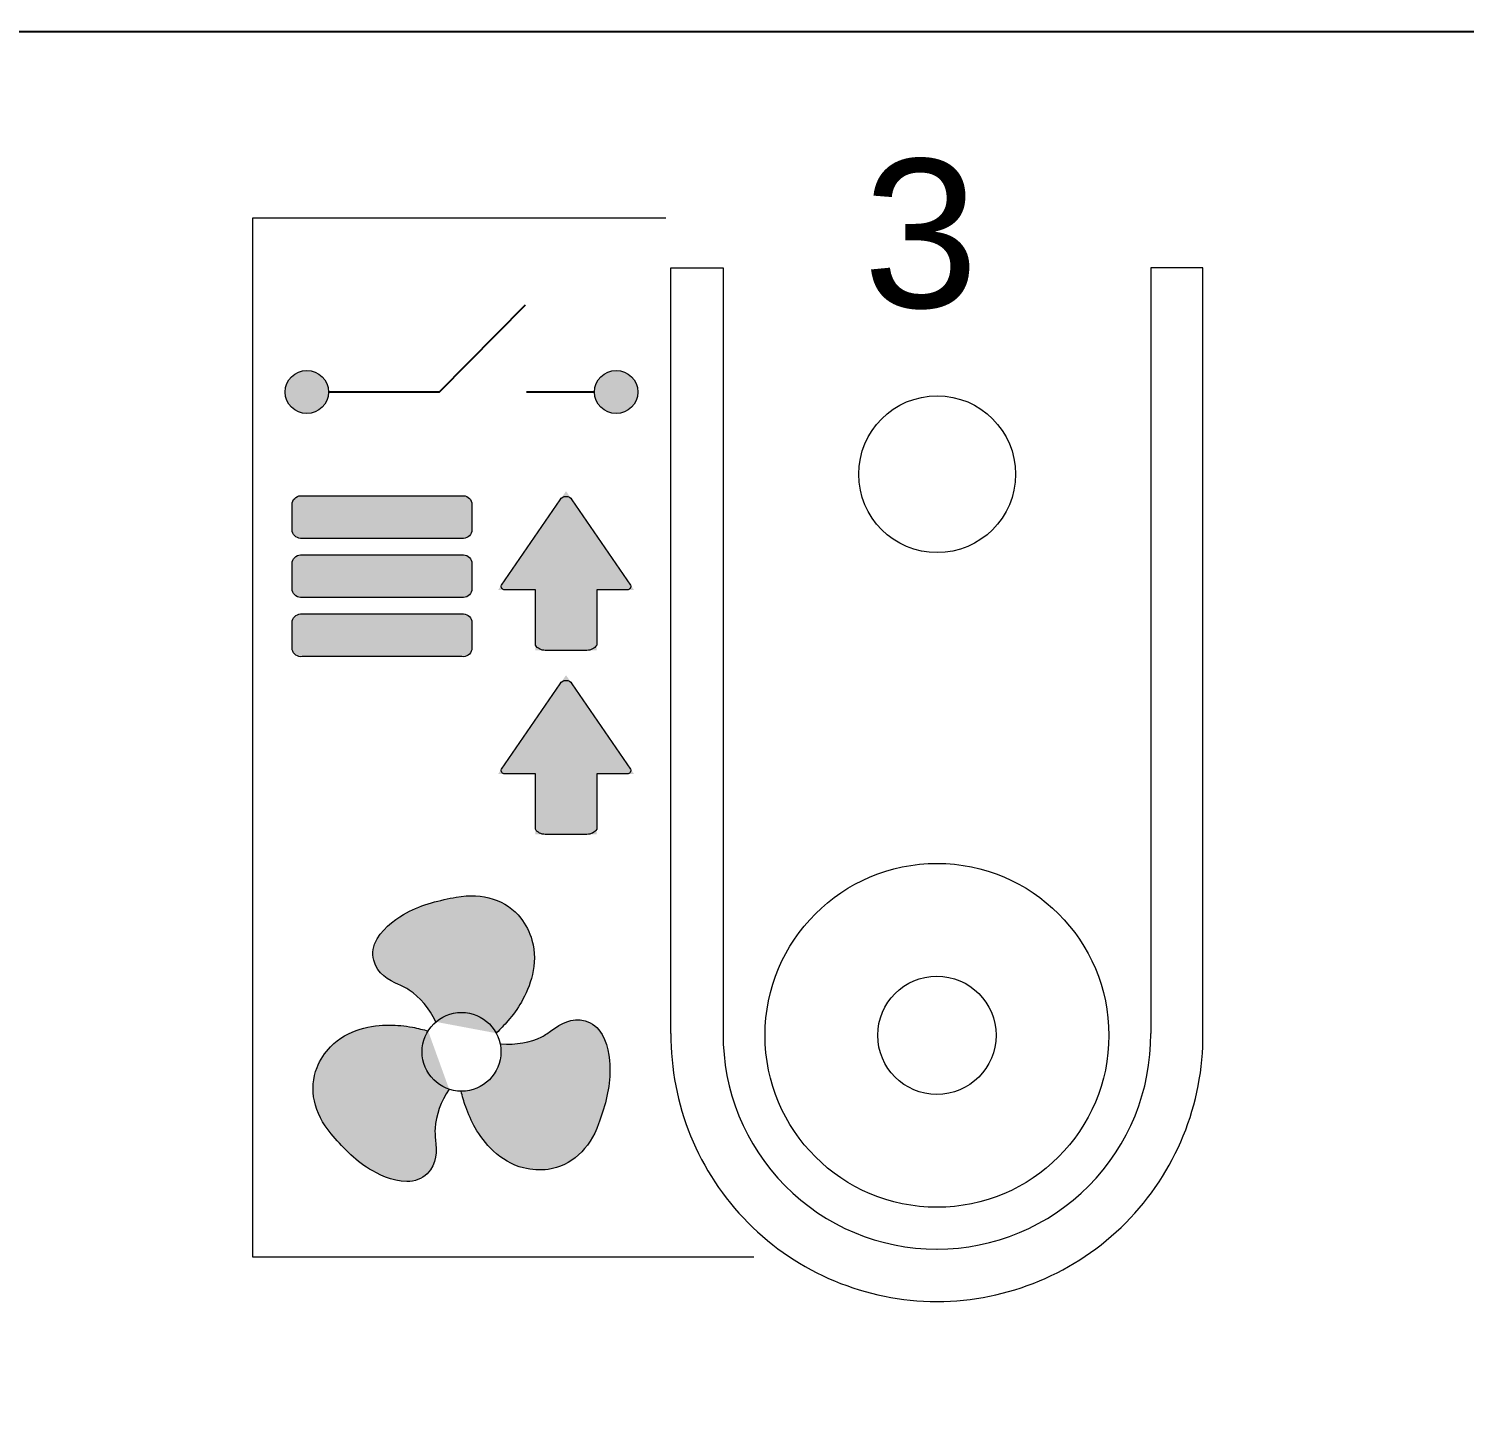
# Model space of a CAD drawing. Header units: millimetres. Extents: x -174 to 283928, y 1291 to 21053.
# Drawn here: x 9504.59 to 9521.17, y 20342.79 to 20358.78 of the extents above; entities that cross this region are included whole.
import ezdxf
from ezdxf.enums import TextEntityAlignment as Align

# ---------------------------------------------------------------- set-up
doc = ezdxf.new("R2010")
doc.units = ezdxf.units.MM
doc.layers.add('Enclosure', color=7, linetype='Continuous')
doc.layers.add('Serigraph', color=7, linetype='Continuous')
doc.styles.add('Arial', font='arial.ttf')

# ---------------------------------------------------------------- blocks, each defined once
blk = doc.blocks.new('*U204')
at = {"ltscale": 2}
blk.add_lwpolyline([(0, 20), (0, -20), (839.99999645911, -20.00000000765696), (839.99999645911, 19.99999999234304), (0, 19.9999999996071)], dxfattribs=at)
blk = doc.blocks.new('ZIOMB16V3_ENCLOSURE')
at = {"layer": 'Enclosure'}
blk.add_line((140.9676025996122, 19.9670983456476), (0.967602599612178, 19.9670983456476), dxfattribs=at)
at = {"layer": 'Enclosure', "lineweight": 9}
for points in [[(37.8856074261945, 8.394562239195437), (37.8856074261945, 17.23914718111493), (38.48941853500276, 17.23914718111493), (38.48941854679527, 8.394562239195437)], [(44.03286990669551, 8.394562239195437), (44.03286990669551, 17.23914718111493), (43.42905879788725, 17.23914718111493), (43.42905878609474, 8.394562239195437)]]:
    blk.add_lwpolyline(points, dxfattribs=at)
for centre, radius in [((40.96174439085654, 14.85486638801168), 0.9057641153867734), ((40.959238666445, 8.372634282795588), 1.986127310598921), ((40.95867126783253, 8.373201106076264), 0.6831023214353465)]:
    blk.add_circle(centre, radius, dxfattribs=at)
for centre, radius, start, end in [((40.959238666445, 8.372634282794678), 3.073709458669156, 179.5912463330232, 269.9532917957442), ((40.95980606505747, 8.373201106076264), 2.470484923534017, 179.4912400767099, 269.9287277477251), ((40.95867126783253, 8.373201106076264), 2.470484923534017, 270.0712722522228, 0.5087599231859065), ((40.959238666445, 8.372634282794678), 3.073709458669156, 270.0467082042558, 0.4087536669767632)]:
    blk.add_arc(centre, radius, start, end, dxfattribs=at)
blk = doc.blocks.new('ZIOMB16V3_SERIGRAPH')
at = {"layer": 'Serigraph'}
h = blk.add_hatch(color=256, dxfattribs=at)
h.dxf.hatch_style = 1
h.paths.add_polyline_path([(32.9620367979212, 18.40818992970688, 1), (32.4620367979212, 18.40818992970688, 1)])
h = blk.add_hatch(color=256, dxfattribs=at)
h.dxf.hatch_style = 1
h.paths.add_polyline_path([(36.53574656078877, 18.40818992970688, 1), (36.03574656078877, 18.40818992970688, 1)])
h = blk.add_hatch(color=256, dxfattribs=at)
h.dxf.hatch_style = 1
h.paths.add_polyline_path([(36.49119258494375, 16.12227904863519), (36.060816751218, 16.12227904863519), (36.060816751218, 15.42375544579752), (35.70671062883116, 15.42375544579752), (35.35260450644432, 15.42375544579752), (35.35260450644432, 16.12227904863519), (34.92222867271857, 16.12227904863519), (35.70671062883116, 17.26255567075876)])
h = blk.add_hatch(color=256, dxfattribs=at)
h.dxf.hatch_style = 1
h.paths.add_polyline_path([(34.61844445814336, 17.12949694241141, 0.3758706826029272), (34.50335218706801, 17.20982113797325), (32.65894976431241, 17.20981166910204), (32.65894976431241, 17.20982115151199, 0.3754197289689309), (32.54389804653624, 17.12966041313828), (32.54389804653624, 16.79707258868782, 0.37541972896893), (32.65894976431241, 16.71691185031412), (34.50335217983115, 16.71691183677538, 0.3754197289689313), (34.61840389878422, 16.79707257346015)])
h = blk.add_hatch(color=256, dxfattribs=at)
h.dxf.hatch_style = 1
h.paths.add_polyline_path([(34.61844445132169, 16.44666532241879, 0.3758706826029272), (34.50335218024634, 16.52698951798064), (32.65894975749075, 16.52698004910942), (32.65894975749075, 16.52698953151937, 0.3754197289689311), (32.54389803971458, 16.44682879314567), (32.54389803971458, 16.11424096869521, 0.3754197289689291), (32.65894975749075, 16.03408023032151), (34.50335217300949, 16.03408021678277, 0.3754197289689312), (34.61840389196254, 16.11424095346754)])
h = blk.add_hatch(color=256, dxfattribs=at)
h.dxf.hatch_style = 1
h.paths.add_polyline_path([(34.61844445814518, 15.76366681348261, 0.3758706826029257), (34.50335218706982, 15.84399100904446), (32.65894976431423, 15.84398154017324), (32.65894976431423, 15.84399102258319, 0.3754197289689309), (32.54389804653805, 15.76383028420949), (32.54389804653805, 15.43124245975903, 0.3754197289689294), (32.65894976431423, 15.35108172138533), (34.50335217983298, 15.35108170784659, 0.3754197289689313), (34.61840389878603, 15.43124244453136)])
h = blk.add_hatch(color=256, dxfattribs=at)
h.dxf.hatch_style = 1
h.paths.add_polyline_path([(36.49119258494375, 13.99644325346869), (36.060816751218, 13.99644325346869), (36.060816751218, 13.29791965063103), (35.70671062883116, 13.29791965063103), (35.35260450644432, 13.29791965063103), (35.35260450644432, 13.99644325346869), (34.92222867271857, 13.99644325346869), (35.70671062883116, 15.13671987559226)])
h = blk.add_hatch(color=256, dxfattribs=at)
h.dxf.hatch_style = 1
edge = h.paths.add_edge_path()
edge.add_spline(control_points=[(35.19059213619379, 11.36127413828106), (35.29033643936305, 11.53373617089781), (35.39198601043859, 11.7968042795708), (35.31327021971697, 12.07589075215654)], knot_values=[8, 8, 8, 8, 9, 9, 9, 9], degree=3, periodic=0)
edge.add_spline(control_points=[(35.31327021971697, 12.07589075215654), (35.28691401367974, 12.16702606931065), (35.24055249462595, 12.2593609996218), (35.18473520151906, 12.33017345859551)], knot_values=[7, 7, 7, 7, 8, 8, 8, 8], degree=3, periodic=0)
edge.add_spline(control_points=[(35.18473520151906, 12.33017345859551), (35.01901217640875, 12.53950595440417), (34.74662943128419, 12.62803034880633), (34.43892866441479, 12.57221305428882)], knot_values=[6, 6, 6, 6, 7, 7, 7, 7], degree=3, periodic=0)
edge.add_spline(control_points=[(34.43892866441479, 12.57221305428882), (34.25616407636494, 12.53950595440417), (34.04443235959093, 12.49141557992496), (33.86473736983476, 12.39202410163469)], knot_values=[5, 5, 5, 5, 6, 6, 6, 6], degree=3, periodic=0)
edge.add_spline(control_points=[(33.86473736983476, 12.39202410163469), (33.77360309504297, 12.34171091454189), (33.60854940191416, 12.23558043293067), (33.52464704855834, 12.09088591661273)], knot_values=[4, 4, 4, 4, 5, 5, 5, 5], degree=3, periodic=0)
edge.add_spline(control_points=[(33.52464704855834, 12.09088591661273), (33.47796798485365, 12.00871241539224), (33.46367847555644, 11.92516288731693), (33.48537736004505, 11.84295410335633)], knot_values=[3, 3, 3, 3, 4, 4, 4, 4], degree=3, periodic=0)
edge.add_spline(control_points=[(33.48537736004505, 11.84295410335633), (33.52464704855834, 11.67966558311289), (33.65695731983011, 11.61848531213107), (33.77289744024506, 11.56369121707101)], knot_values=[2, 2, 2, 2, 3, 3, 3, 3], degree=3, periodic=0)
edge.add_spline(control_points=[(33.77289744024506, 11.56369121707101), (33.81580021083369, 11.54354477258928), (33.85835119407488, 11.52339832810847), (33.8945512842945, 11.49997058881652)], knot_values=[1, 1, 1, 1, 2, 2, 2, 2], degree=3, periodic=0)
edge.add_spline(control_points=[(33.8945512842945, 11.49997058881652), (34.01701767138388, 11.41966707281042), (34.12815829925217, 11.28735679819672), (34.20274600951029, 11.13352405224557)], knot_values=[0, 0, 0, 0, 1, 1, 1, 1], degree=3, periodic=0)
edge.add_arc((34.49941722830613, 10.78595376951742), 0.4552845050672384, 28.203609984169816, 130.5317459929943, ccw=False)
edge.add_spline(control_points=[(34.90064747804468, 11.00112409100418), (34.90176152735262, 11.00219440767048), (34.90287557666056, 11.00326472433678), (34.90398962596851, 11.00433504100309)], knot_values=[11.02568698387983, 11.02568698387983, 11.02568698387983, 11.02568698387983, 11.0524167708765, 11.0524167708765, 11.0524167708765, 11.0524167708765], degree=3, periodic=0)
edge.add_spline(control_points=[(34.90398962596851, 11.00433504100309), (34.90506021312353, 11.00536360164804), (34.90613080027856, 11.00639216229299), (34.90720117649904, 11.00742353985313)], knot_values=[11, 11, 11, 11, 11.02568698387983, 11.02568698387983, 11.02568698387983, 11.02568698387983], degree=3, periodic=0)
edge.add_spline(control_points=[(34.90720117649904, 11.00742353985313), (34.94887116101495, 11.04757529785618), (34.99022146138009, 11.0919962673868), (35.03538336730731, 11.14333265393705)], knot_values=[10, 10, 10, 10, 11, 11, 11, 11], degree=3, periodic=0)
edge.add_spline(control_points=[(35.03538336730731, 11.14333265393705), (35.09430554144706, 11.21192230029717), (35.14631229874135, 11.28478115818396), (35.19059213619379, 11.36127413828106)], knot_values=[9, 9, 9, 9, 10, 10, 10, 10], degree=3, periodic=0)
h = blk.add_hatch(color=256, dxfattribs=at)
h.dxf.hatch_style = 1
edge = h.paths.add_edge_path()
edge.add_arc((34.49941722830613, 10.78595376951742), 0.4552845050672384, -90.67210715514477, 11.515606129763626, ccw=False)
edge.add_spline(control_points=[(34.49407664374097, 10.33070058862702), (34.50769472273691, 10.27386009465297), (34.525089113067, 10.2156082910831), (34.54763478329164, 10.15224049022779)], knot_values=[10, 10, 10, 10, 11, 11, 11, 11], degree=3, periodic=0)
edge.add_spline(control_points=[(34.54763478329164, 10.15224049022779), (34.57815435253156, 10.06590362569912), (34.61534235944396, 9.984082951877806), (34.65842258376938, 9.907237144382435)], knot_values=[9, 9, 9, 9, 10, 10, 10, 10], degree=3, periodic=0)
edge.add_spline(control_points=[(34.65842258376938, 9.907237144382435), (34.75834436557102, 9.735127939163961), (34.93595660878941, 9.514963642206368), (35.21641910114591, 9.44397476953398)], knot_values=[8, 8, 8, 8, 9, 9, 9, 9], degree=3, periodic=0)
edge.add_spline(control_points=[(35.21641910114591, 9.44397476953398), (35.30755441599808, 9.42142909873908), (35.41075642758982, 9.414337268019864), (35.50086854301048, 9.428309233019517)], knot_values=[7, 7, 7, 7, 8, 8, 8, 8], degree=3, periodic=0)
edge.add_spline(control_points=[(35.50086854301048, 9.428309233019517), (35.76464229981752, 9.466555723068067), (35.97686797493748, 9.658987786466042), (36.08299845386659, 9.952716596109696)], knot_values=[6, 6, 6, 6, 7, 7, 7, 7], degree=3, periodic=0)
edge.add_spline(control_points=[(36.08299845386659, 9.952716596109696), (36.1456958810802, 10.1279306824388), (36.21065140358928, 10.33571073769306), (36.21411021372455, 10.54052704279527)], knot_values=[5, 5, 5, 5, 6, 6, 6, 6], degree=3, periodic=0)
edge.add_spline(control_points=[(36.21411021372455, 10.54052704279527), (36.21566155252845, 10.64510508385027), (36.20599518354835, 10.84099485575896), (36.1236441692015, 10.98434862796037)], knot_values=[4, 4, 4, 4, 5, 5, 5, 5], degree=3, periodic=0)
edge.add_spline(control_points=[(36.1236441692015, 10.98434862796037), (36.07558907867565, 11.06719250123913), (36.0108099698607, 11.12145735520042), (35.92934212549676, 11.14333265393705)], knot_values=[3, 3, 3, 3, 4, 4, 4, 4], degree=3, periodic=0)
edge.add_spline(control_points=[(35.92934212549676, 11.14333265393705), (35.76721793976481, 11.19054095991922), (35.64817506577515, 11.106991431843), (35.54306669886114, 11.03480294601357)], knot_values=[2, 2, 2, 2, 3, 3, 3, 3], degree=3, periodic=0)
edge.add_spline(control_points=[(35.54306669886114, 11.03480294601357), (35.50344418295822, 11.00671788505568), (35.4653741075706, 10.98053809205137), (35.42659945922128, 10.96021523387097)], knot_values=[1, 1, 1, 1, 2, 2, 2, 2], degree=3, periodic=0)
edge.add_spline(control_points=[(35.42659945922128, 10.96021523387097), (35.2957004942034, 10.89525970972025), (35.12563768789983, 10.86495183614877), (34.95543268071993, 10.87733607785301)], knot_values=[0, 0, 0, 0, 1, 1, 1, 1], degree=3, periodic=0)
h = blk.add_hatch(color=256, dxfattribs=at)
h.dxf.hatch_style = 1
edge = h.paths.add_edge_path()
edge.add_spline(control_points=[(32.98506812094297, 10.84392332317), (32.9196186400875, 10.77603933160824), (32.86274286481035, 10.69009057721885), (32.83003576575152, 10.60583539434427)], knot_values=[7, 7, 7, 7, 8, 8, 8, 8], degree=3, periodic=0)
edge.add_spline(control_points=[(32.83003576575152, 10.60583539434427), (32.73131466201335, 10.35740962272919), (32.79161286297426, 10.07712353698733), (32.99335956460959, 9.839353152820676)], knot_values=[6, 6, 6, 6, 7, 7, 7, 7], degree=3, periodic=0)
edge.add_spline(control_points=[(32.99335956460959, 9.839353152820676), (33.1125799397098, 9.696563904456326), (33.25985009232022, 9.537368182040863), (33.43608737365389, 9.43159052782974)], knot_values=[5, 5, 5, 5, 6, 6, 6, 6], degree=3, periodic=0)
edge.add_spline(control_points=[(33.43608737365389, 9.43159052782974), (33.52464704855834, 9.378348873324997), (33.70021499605696, 9.287883928229148), (33.86558415557079, 9.287883928229148)], knot_values=[4, 4, 4, 4, 5, 5, 5, 5], degree=3, periodic=0)
edge.add_spline(control_points=[(33.86558415557079, 9.287883928229148), (33.96120037827655, 9.287883928229148), (34.04044541008329, 9.31685105768409), (34.10092002473971, 9.37679643276968)], knot_values=[3, 3, 3, 3, 4, 4, 4, 4], degree=3, periodic=0)
edge.add_spline(control_points=[(34.10092002473971, 9.37679643276968), (34.22204671913482, 9.494287956626776), (34.20944972992106, 9.638312100886454), (34.19911293820201, 9.766141467533801)], knot_values=[2, 2, 2, 2, 3, 3, 3, 3], degree=3, periodic=0)
edge.add_spline(control_points=[(34.19911293820201, 9.766141467533801), (34.19463097953917, 9.813879014614741), (34.19085572646532, 9.861087320596909), (34.19325495271755, 9.90363830491313)], knot_values=[1, 1, 1, 1, 2, 2, 2, 2], degree=3, periodic=0)
edge.add_spline(control_points=[(34.19325495271755, 9.90363830491313), (34.20239318212021, 10.05023808918557), (34.26184459734463, 10.21183303791329), (34.35657875157517, 10.35363436956029)], knot_values=[0, 0, 0, 0, 1, 1, 1, 1], degree=3, periodic=0)
edge.add_arc((34.49941722830613, 10.78595376951742), 0.4552845050672384, 148.0041039167228, 251.7168284288103, ccw=False)
edge.add_spline(control_points=[(34.11329679057895, 11.0271901434842), (34.05832930663587, 11.04248375749628), (33.99803371165376, 11.05707469666575), (33.93244494598707, 11.07047379604935)], knot_values=[10, 10, 10, 10, 10.996754785895, 10.996754785895, 10.996754785895, 10.996754785895], degree=3, periodic=0)
edge.add_spline(control_points=[(33.93244494598707, 11.07047379604935), (33.84303848534614, 11.08702140106086), (33.75359674196693, 11.09492473479784), (33.66591913553724, 11.09492473479784)], knot_values=[9, 9, 9, 9, 10, 10, 10, 10], degree=3, periodic=0)
edge.add_spline(control_points=[(33.66591913553724, 11.09492473479784), (33.46643052919876, 11.09492473479784), (33.18734406366343, 11.05202092308334), (32.98506812094297, 10.84392332317)], knot_values=[8, 8, 8, 8, 9, 9, 9, 9], degree=3, periodic=0)
at = {"layer": 'Serigraph', "lineweight": 5}
for points in [[(36.85981851855672, 20.4181417734242), (32.086134496554, 20.4181417734242), (32.086134496554, 8.416506100990574), (37.87712573231033, 8.416506100990574)], [(34.20274600951029, 11.13352405224557), (34.20274600951029, 11.13352405224557)], [(34.95543268071993, 10.87733607785301), (34.95543268071993, 10.87733607785301)]]:
    blk.add_lwpolyline(points, dxfattribs=at)
at = {"layer": 'Serigraph'}
for points in [[(35.23296670573996, 19.40979634990506), (34.24050466545828, 18.40818992970779), (32.9620367979212, 18.40818992970688)], [(36.03574656078877, 18.40818992970688), (35.2494623470127, 18.40818992970688)]]:
    blk.add_lwpolyline(points, dxfattribs=at)
at = {"layer": 'Serigraph', "lineweight": 5}
for points in [[(32.65894976431241, 16.71691185031412), (32.65894976431241, 16.71691185031412, -0.3754197289689309), (32.54389804653624, 16.79707258868782), (32.54389804653624, 17.12966041313828), (32.54389804653624, 17.12966041313828, -0.3754197289689309), (32.65894976431241, 17.20982115151199), (32.65894976431241, 17.20981166910204), (34.50335218706801, 17.20982113797325, -0.3754197289689309), (34.61840390366729, 17.12966039791061), (34.61844447808677, 17.12966039791061), (34.61840389878422, 16.79707257346015, -0.3754197289689309), (34.50335217983115, 16.71691183677538), (32.65894975707556, 16.71691185031412)], [(35.70671062881706, 17.20279690342775, -0.2593702651017197), (35.7743341901803, 17.16426205736186), (36.45279869278579, 16.17808614186268, -0.5254335897127634), (36.41435440010514, 16.12227904863519), (36.060816751218, 16.12227904863519), (36.060816751218, 15.48376493844969, -0.2496225317056901), (35.94810613918504, 15.42375544579752), (35.70671062883116, 15.42375544579752), (35.46531511847729, 15.42375544579752, -0.2496225317056901), (35.35260450644432, 15.48376493844969), (35.35260450644432, 16.12227904863519), (34.99906685755717, 16.12227904863519, -0.5254335897127634), (34.96062256487653, 16.17808614186268), (35.63908706748203, 17.16426205736186, -0.2593702650229485), (35.70671062881706, 17.20279690342775)], [(32.65894975749075, 16.03408023032151), (32.65894975749075, 16.03408023032151, -0.3754197289689309), (32.54389803971458, 16.11424096869521), (32.54389803971458, 16.44682879314567), (32.54389803971458, 16.44682879314567, -0.3754197289689309), (32.65894975749075, 16.52698953151937), (32.65894975749075, 16.52698004910942), (34.50335218024634, 16.52698951798064, -0.3754197289689309), (34.61840389684562, 16.446828777918), (34.61844447126509, 16.446828777918), (34.61840389196254, 16.11424095346754, -0.3754197289689309), (34.50335217300949, 16.03408021678277), (32.6589497502539, 16.03408023032151)], [(32.65894976431423, 15.35108172138533), (32.65894976431423, 15.35108172138533, -0.3754197289689309), (32.54389804653805, 15.43124245975903), (32.54389804653805, 15.76383028420949), (32.54389804653805, 15.76383028420949, -0.3754197289689309), (32.65894976431423, 15.84399102258319), (32.65894976431423, 15.84398154017324), (34.50335218706982, 15.84399100904446, -0.3754197289689309), (34.61840390366911, 15.76383026898182), (34.61844447808858, 15.76383026898182), (34.61840389878603, 15.43124244453136, -0.3754197289689309), (34.50335217983298, 15.35108170784659), (32.65894975707738, 15.35108172138533)], [(35.70671062881706, 15.07696110826126, -0.2593702651017197), (35.7743341901803, 15.03842626219537), (36.45279869278579, 14.05225034669618, -0.5254335897127634), (36.41435440010514, 13.99644325346869), (36.060816751218, 13.99644325346869), (36.060816751218, 13.3579291432832, -0.2496225317056901), (35.94810613918504, 13.29791965063103), (35.70671062883116, 13.29791965063103), (35.46531511847729, 13.29791965063103, -0.2496225317056901), (35.35260450644432, 13.3579291432832), (35.35260450644432, 13.99644325346869), (34.99906685755717, 13.99644325346869, -0.5254335897127634), (34.96062256487653, 14.05225034669618), (35.63908706748203, 15.03842626219537, -0.2593702650229485), (35.70671062881706, 15.07696110826126)]]:
    blk.add_lwpolyline(points, format="xyb", dxfattribs=at)
for centre, radius in [((32.7120367979212, 18.40818992970688), 0.25), ((36.28574656078877, 18.40818992970688), 0.25), ((34.49941722830613, 10.78595376951742), 0.4552845050672384)]:
    blk.add_circle(centre, radius, dxfattribs=at)
for points, knots in [([(34.20350359354802, 11.13195825116216), (34.20325148218422, 11.13248043018009), (34.20299895603853, 11.13300236497414), (34.20274600951029, 11.13352405224557), (34.12815829925217, 11.28735679819672), (34.01701767138388, 11.41966707281042), (33.8945512842945, 11.49997058881652), (33.85835119407488, 11.52339832810847), (33.81580021083369, 11.54354477258928), (33.77289744024506, 11.56369121707101), (33.65695731983011, 11.61848531213107), (33.52464704855834, 11.67966558311289), (33.48537736004505, 11.84295410335633), (33.46367847555644, 11.92516288731693), (33.47796798485365, 12.00871241539224), (33.52464704855834, 12.09088591661273), (33.60854940191416, 12.23558043293067), (33.77360309504297, 12.34171091454189), (33.86473736983476, 12.39202410163469), (34.04443235959093, 12.49141557992496), (34.25616407636494, 12.53950595440417), (34.43892866441479, 12.57221305428882), (34.74662943128419, 12.62803034880633), (35.01901217640875, 12.53950595440417), (35.18473520151906, 12.33017345859551), (35.24055249462595, 12.2593609996218), (35.28691401367974, 12.16702606931065), (35.31327021971697, 12.07589075215654), (35.39198601043859, 11.7968042795708), (35.29033643936305, 11.53373617089781), (35.19059213619379, 11.36127413828106), (35.14631229874135, 11.28478115818396), (35.09430554144706, 11.21192230029717), (35.03538336730731, 11.14333265393705), (34.99022146138009, 11.0919962673868), (34.94887116101495, 11.04757529785618), (34.90720117649904, 11.00742353985313), (34.90613080027856, 11.00639216229299), (34.90506021312353, 11.00536360164804), (34.90398962596851, 11.00433504100309), (34.90287557666056, 11.00326472433678), (34.90176152735262, 11.00219440767048), (34.90064747804468, 11.00112409100418)], [-0.003391262815385, -0.003391262815385, -0.003391262815385, -0.0033912628115293, 0, 0, 0, 1, 1, 1, 2, 2, 2, 3, 3, 3, 4, 4, 4, 5, 5, 5, 6, 6, 6, 7, 7, 7, 8, 8, 8, 9, 9, 9, 10, 10, 10, 11, 11, 11, 11.02568698387983, 11.02568698387983, 11.02568698387983, 11.0524167708765, 11.0524167708765, 11.0524167708765, 11.0524167708765]), ([(34.94527429421692, 10.87812457471571), (34.94866047641676, 10.87784572079889), (34.95204660670811, 10.87758245109287), (34.95543268071993, 10.87733607785301), (35.12563768789983, 10.86495183614877), (35.2957004942034, 10.89525970972025), (35.42659945922128, 10.96021523387097), (35.4653741075706, 10.98053809205137), (35.50344418295822, 11.00671788505568), (35.54306669886114, 11.03480294601357), (35.64817506577515, 11.106991431843), (35.76721793976481, 11.19054095991922), (35.92934212549676, 11.14333265393705), (36.0108099698607, 11.12145735520042), (36.07558907867565, 11.06719250123913), (36.1236441692015, 10.98434862796037), (36.20599518354835, 10.84099485575896), (36.21566155252845, 10.64510508385027), (36.21411021372455, 10.54052704279527), (36.21065140358928, 10.33571073769306), (36.1456958810802, 10.1279306824388), (36.08299845386659, 9.952716596109696), (35.97686797493748, 9.658987786466042), (35.76464229981752, 9.466555723068067), (35.50086854301048, 9.428309233019517), (35.41075642758982, 9.414337268019864), (35.30755441599808, 9.42142909873908), (35.21641910114591, 9.44397476953398), (34.93595660878941, 9.514963642206368), (34.75834436557102, 9.735127939163961), (34.65842258376938, 9.907237144382435), (34.61534235944396, 9.984082951877806), (34.57815435253156, 10.06590362569912), (34.54763478329164, 10.15224049022779), (34.525089113067, 10.2156082910831), (34.50769472273691, 10.27386009465297), (34.49407664374097, 10.33070058862702)], [-0.0198940916481562, -0.0198940916481562, -0.0198940916481562, -0.0198940916481562, 0, 0, 0, 1, 1, 1, 2, 2, 2, 3, 3, 3, 4, 4, 4, 5, 5, 5, 6, 6, 6, 7, 7, 7, 8, 8, 8, 9, 9, 9, 10, 10, 10, 11, 11, 11, 11]), ([(34.35659072339763, 10.35365228900881), (34.35658673272769, 10.35364631589416), (34.35658274212006, 10.35364034274496), (34.35657875157517, 10.35363436956029), (34.26184459734463, 10.21183303791329), (34.20239318212021, 10.05023808918557), (34.19325495271755, 9.90363830491313), (34.19085572646532, 9.861087320596909), (34.19463097953917, 9.813879014614741), (34.19911293820201, 9.766141467533801), (34.20944972992106, 9.638312100886454), (34.22204671913482, 9.494287956626776), (34.10092002473971, 9.37679643276968), (34.04044541008329, 9.31685105768409), (33.96120037827655, 9.287883928229148), (33.86558415557079, 9.287883928229148), (33.70021499605696, 9.287883928229148), (33.52464704855834, 9.378348873324997), (33.43608737365389, 9.43159052782974), (33.25985009232022, 9.537368182040863), (33.1125799397098, 9.696563904456326), (32.99335956460959, 9.839353152820676), (32.79161286297426, 10.07712353698733), (32.73131466201335, 10.35740962272919), (32.83003576575152, 10.60583539434427), (32.86274286481035, 10.69009057721885), (32.9196186400875, 10.77603933160824), (32.98506812094297, 10.84392332317), (33.18734406366343, 11.05202092308334), (33.46643052919876, 11.09492473479784), (33.66591913553724, 11.09492473479784), (33.75359674196693, 11.09492473479784), (33.84303848534614, 11.08702140106086), (33.93244494598707, 11.07047379604935), (33.99803371165376, 11.05707469666575), (34.05832930663587, 11.04248375749628), (34.11329679057895, 11.0271901434842)], [-4.21236131143e-05, -4.21236131143e-05, -4.21236131143e-05, -4.21236131143e-05, 0, 0, 0, 1, 1, 1, 2, 2, 2, 3, 3, 3, 4, 4, 4, 5, 5, 5, 6, 6, 6, 7, 7, 7, 8, 8, 8, 9, 9, 9, 10, 10, 10, 10.996754785895, 10.996754785895, 10.996754785895, 10.996754785895])]:
    blk.add_open_spline(points, degree=3, knots=knots, dxfattribs=at)
at = {"layer": 'Serigraph', "insert": (39.80514806865472, 20.22856426854813), "char_height": 1.714562081031096, "attachment_point": 5, "style": 'Arial'}
blk.add_mtext('\\pxqc;3', dxfattribs=at)
blk = doc.blocks.new('ZIOMB16V3_ATT_DEF')
blk.add_wipeout([(0, 45), (140, 45), (140, -45), (0, -45)])
at = {"layer": 'Enclosure'}
blk.add_blockref('ZIOMB16V3_ENCLOSURE', (-0.967602599612178, 2.603530853353788), dxfattribs=at)
at = {"layer": 'Serigraph'}
blk.add_blockref('ZIOMB16V3_SERIGRAPH', (0, 0), dxfattribs=at)
at = {"color": 3, "style": 'Arial', "flags": 2}
blk.add_attdef('REFERENCE', text='', height=2.5, dxfattribs=at).set_placement((34.24719890203415, 28.94404266689094), align=Align.CENTER)
at = {"color": 3, "style": 'Arial'}
blk.add_attdef('PHYSICAL_ADD.', text='', height=2.5, dxfattribs=at).set_placement((108.2450141619074, 28.95918338258548), align=Align.CENTER)

msp = doc.modelspace()

# ---------------------------------------------------------------- block references
at = {"color": 1}
msp.add_blockref('*U204', (9321.852798085147, 20336.17217098424), dxfattribs=at)

# ---------------------------------------------------------------- next in the draw order: block references
msp.add_blockref('ZIOMB16V3_ATT_DEF', (9475.08683847154, 20336.17217098424))

doc.saveas('drawing.dxf')
